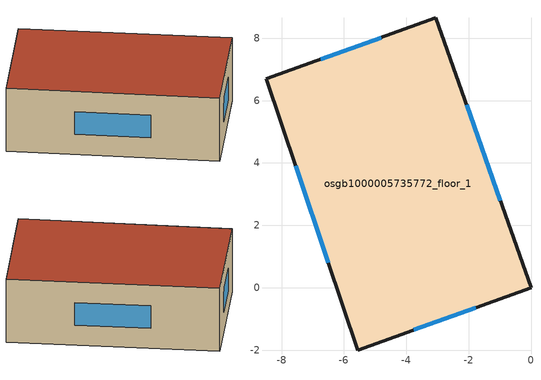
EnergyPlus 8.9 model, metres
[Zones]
osgb1000005735772_floor_1
 floor ground (uninsulated_solid_ground_floor): 0,0 -5.55,-2 -8.5,6.7 -3.05,8.65 z0
 wall outside (uninsulated_wall): -5.55,-2 0,0 -3.05,8.65 -8.5,6.7 -5.55,-2 z0:3
 window (uninsulated_glazing): -3.76,-1.36 -1.78,-0.64 / -7.55,3.91 -6.5,0.8 / -4.8,8.02 -6.75,7.33 / -0.98,2.78 -2.07,5.87 z0.96:2.03
 roof outside (uninsulated_flat_roof): -3.05,8.65 -8.5,6.7 -5.55,-2 0,0 z3
[Building]
.\shoebox: North Axis=0; Terrain=City; Loads Convergence Tolerance Value=0.04; Temperature Convergence Tolerance Value=0.4; Solar Distribution=FullExterior; Maximum Number of Warmup Days=25; Minimum Number of Warmup Days=6
[Material] Roughness=Rough; Thermal Absorptance=0.9
Name | Thickness | Conductivity | Density | Specific Heat | Solar Absorptance | Visible Absorptance
105mm_brick_outer_leaf | 0.105 | 0.77 | 1700 | 840 | 0.7 | 0.7
100mm_concrete_1800 | 0.1 | 1.13 | 1800 | 1000 | 0.6 | 0.6
13mm_plasterboard_wallboard | 0.013 | 0.21 | 900 | 1000 | 0.6 | 0.6
25mm_stone_chippings | 0.025 | 2 | 2000 | 1000 | 0.5 | 0.5
150mm_concrete_dense | 0.15 | 1.93 | 2400 | 1000 | 0.6 | 0.6
40mm_flooring_screed | 0.04 | 0.41 | 1200 | 1000 | 0.73 | 0.73
19mm_asphalt | 0.019 | 0.7 | 2100 | 1000 | 0.85 | 0.85
750mm_clay_underfloor | 0.75 | 1.5 | 1500 | 2085 | 0.6 | 0.6
25mm_brick_slips | 0.025 | 0.77 | 1700 | 1000 | 0.7 | 0.7
100mm_cast_concrete | 0.1 | 1.35 | 2000 | 1000 | 0.6 | 0.6
50mm_flooring_screed | 0.05 | 0.41 | 1200 | 1000 | 0.73 | 0.73
[Material:NoMass]
air_layer: Roughness=Rough; Thermal Resistance=0.18; Thermal Absorptance=0.9; Solar Absorptance=0.7; Visible Absorptance=0.7
[WindowMaterial:Glazing]
4mm_clear: Optical Data Type=SpectralAverage; Thickness=0.004; Solar Transmittance at Normal Incidence=0.816; Front Side Solar Reflectance at Normal Incidence=0.075; Back Side Solar Reflectance at Normal Incidence=0.075; Visible Transmittance at Normal Incidence=0.892; Front Side Visible Reflectance at Normal Incidence=0.081; Back Side Visible Reflectance at Normal Incidence=0.081; Infrared Transmittance at Normal Incidence=0; Front Side Infrared Hemispherical Emissivity=0.84; Back Side Infrared Hemispherical Emissivity=0.84; Conductivity=1; Dirt Correction Factor for Solar and Visible Transmittance=1; Solar Diffusing=No
[Construction]
uninsulated_glazing: 4mm_clear
uninsulated_wall: 105mm_brick_outer_leaf, 100mm_concrete_1800, air_layer, 13mm_plasterboard_wallboard
uninsulated_flat_roof: 25mm_stone_chippings, 19mm_asphalt, 40mm_flooring_screed, 150mm_concrete_dense
uninsulated_solid_ground_floor: 750mm_clay_underfloor, 25mm_brick_slips, 100mm_cast_concrete, 50mm_flooring_screed
[ZONE]
osgb1000005735772_floor_1: Type=1; Multiplier=1; Ceiling Height=autocalculate; Volume=autocalculate; Floor Area=autocalculate; Part of Total Floor Area=Yes
[ZONELIST]
Dwell: osgb1000005735772_floor_1
[People]
People Dwell: Zone or ZoneList=Dwell; Number of People Schedule=Dwell_Occ; Number of People Calculation Method=Area/Person; Zone Floor Area per Person=4; Fraction Radiant=0.3; Sensible Heat Fraction=AutoCalculate; Activity Level Schedule=Activity Schedule 98779; Carbon Dioxide Generation Rate=3.82e-08; Enable ASHRAE 55 Comfort Warnings=No; Mean Radiant Temperature Calculation Type=ZoneAveraged; Work Efficiency Schedule=Work efficiency; Clothing Insulation Calculation Method=ClothingInsulationSchedule; Clothing Insulation Schedule=Clothing Schedule 98779; Air Velocity Schedule=AirVelocitySchedule; Thermal Comfort Model 1 Type=Fanger
[Lights]
Dwell: Zone or ZoneList=Dwell; Schedule=Dwell_Light; Design Level Calculation Method=Watts/Area; Watts per Zone Floor Area=12; Return Air Fraction=0; Fraction Radiant=0.42; Fraction Visible=0.18; Fraction Replaceable=1
[ElectricEquipment]
Dwell: Zone or ZoneList=Dwell; Schedule=Dwell_Equip; Design Level Calculation Method=Watts/Area; Watts per Zone Floor Area=25; Fraction Latent=0; Fraction Radiant=0.2; Fraction Lost=0; EndUse Subcategory=ELECTRIC EQUIPMENT#Dwell
[ZoneInfiltration:DesignFlowRate]
Dwell Infiltration: Zone or ZoneList=Dwell; Schedule=On 24/7; Design Flow Rate Calculation Method=AirChanges/Hour; Air Changes per Hour=0.63554; Constant Term Coefficient=1; Temperature Term Coefficient=0; Velocity Term Coefficient=0; Velocity Squared Term Coefficient=0
[ZoneVentilation:DesignFlowRate]
Dwell Nat Vent: Zone or ZoneList=Dwell; Schedule=Dwell_Occ; Design Flow Rate Calculation Method=Flow/Person; Flow Rate per Person=0.008; Ventilation Type=NATURAL; Fan Pressure Rise=0; Fan Total Efficiency=1; Constant Term Coefficient=1; Temperature Term Coefficient=0; Velocity Term Coefficient=0; Velocity Squared Term Coefficient=0; Minimum Indoor Temperature=40; Maximum Indoor Temperature=100; Delta Temperature=0; Minimum Outdoor Temperature=-100; Maximum Outdoor Temperature=100; Maximum Wind Speed=40
[ZoneControl:Thermostat]
Dwell Thermostat: Zone or ZoneList=Dwell; Control Type Schedule=Always 4; Control 1=Dwell Dual SP
[ThermostatSetpoint:DualSetpoint]
Dwell Dual SP: Heating Setpoint Temperature Schedule=Dwell_Heat; Cooling Setpoint Temperature Schedule=Dwell_Cool
[ZONEHVAC:IDEALLOADSAIRSYSTEM]
osgb1000005735772_floor_1_HVAC: Maximum Heating Supply Air Temperature=50; Minimum Cooling Supply Air Temperature=13; Maximum Heating Supply Air Humidity Ratio=0.0156; Minimum Cooling Supply Air Humidity Ratio=0.0077; Heating Limit=NoLimit; Cooling Limit=NoLimit; Dehumidification Control Type=None; Cooling Sensible Heat Ratio=0.7; Humidification Control Type=None; Demand Controlled Ventilation Type=None; Outdoor Air Economizer Type=NoEconomizer; Heat Recovery Type=None; Sensible Heat Recovery Effectiveness=0.7; Latent Heat Recovery Effectiveness=0.65
[Zone equipment]
osgb1000005735772_floor_1: osgb1000005735772_floor_1_HVAC
[Schedule:Compact]
Activity Schedule 98779: Through: 12/31, For: AllDays, Until: 24:00, 108
Clothing Schedule 98779: Through: 4/1, For: AllDays, Until: 24:00, 1, Through: 9/30, For: AllDays, Until: 24:00, .5, Through: 12/31, For: AllDays, Until: 24:00, 1
Dwell_Occ: Through: 12/31, For: Weekdays, Until: 07:00, 1, Until: 09:00, 0.5, Until: 17:00, 0, Until: 19:00, 0.5, Until: 24:00, 1, For: Weekends, Until: 07:00, 1, Until: 19:00, 0.5, Until: 24:00, 1, For: Holidays, Until: 07:00, 1, Until: 19:00, 0.5, Until: 24:00, 1
Dwell_Heat: Through: 12/31, For: Weekdays, Until: 15:00, 12, Until: 23:00, 21, Until: 24:00, 12, For: Weekends, Until: 15:00, 12, Until: 23:00, 21, Until: 24:00, 12, For: Holidays, Until: 15:00, 12, Until: 23:00, 21, Until: 24:00, 12
Dwell_Cool: Through: 12/31, For: Weekdays, Until: 15:00, 50, Until: 23:00, 25, Until: 24:00, 50, For: Weekends, Until: 15:00, 50, Until: 23:00, 25, Until: 24:00, 50, For: Holidays, Until: 15:00, 50, Until: 23:00, 25, Until: 24:00, 50
Dwell_Equip: Through: 12/31, For: Weekdays, Until: 17:00, 0.05, Until: 18:00, 0.5, Until: 22:00, 1, Until: 23:00, 0.75, Until: 24:00, 0.05, For: Weekends, Until: 08:00, 0.05, Until: 22:00, 1, Until: 24:00, 0.35, For: Holidays, Until: 08:00, 0.05, Until: 22:00, 1, Until: 24:00, 0.35
Dwell_Light: Through: 12/31, For: Weekdays, Until: 17:00, 0, Until: 23:00, 1, Until: 24:00, 0, For: Weekends, Until: 17:00, 0, Until: 23:00, 1, Until: 24:00, 0, For: Holidays, Until: 17:00, 0, Until: 23:00, 1, Until: 24:00, 0
Work Efficiency: Through: 12/31, For: AllDays, Until: 24:00, 0
AirVelocitySchedule: Through: 12/31, For: AllDays, Until: 24:00, 0.137
On 24/7: Through: 12/31, For: AllDays, Until: 24:00, 1
[Schedule:Constant]
Always 4: Hourly Value=4
